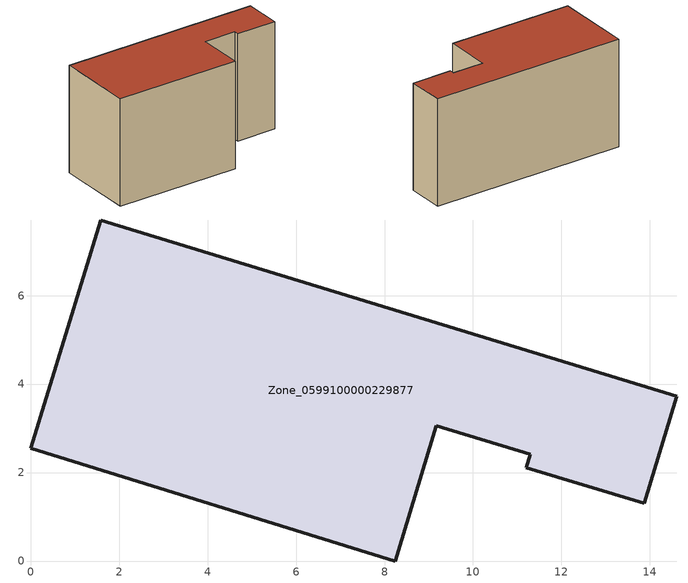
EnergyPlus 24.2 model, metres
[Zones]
Zone_0599100000229877
 floor ground (C_G): 14.61,3.73 13.87,1.3 11.21,2.11 11.3,2.41 9.17,3.06 8.24,0 0,2.55 1.59,7.71 z0
 wall outside (C_F): 1.59,7.71 0,2.55 8.24,0 9.17,3.06 11.3,2.41 11.21,2.11 13.87,1.3 14.61,3.73 1.59,7.71 z0:7.42
 roof outside (C_R): 14.61,3.73 1.59,7.71 0,2.55 8.24,0 9.17,3.06 11.3,2.41 11.21,2.11 13.87,1.3 z7.42
[BUILDING]
Pand.0599100000229877: North Axis=0; Terrain=City; Loads Convergence Tolerance Value=0.04; Temperature Convergence Tolerance Value=0.4; Solar Distribution=FullExterior; Maximum Number of Warmup Days=25; Minimum Number of Warmup Days=1
[Site:Location]
Rotterdam.The.Hague.AP_ZH_NLD Design_Conditions: Latitude=51.96; Longitude=4.45; Time Zone=1; Elevation=-4.5
[SITE:GROUNDTEMPERATURE:BUILDINGSURFACE]
18, 18, 18, 18, 18, 18, 18, 18, 18, 18, 18, 18
[MATERIAL] Thermal Absorptance=0.9; Solar Absorptance=0.7; Visible Absorptance=0.7
Name | Roughness | Thickness | Conductivity | Density | Specific Heat
G.TI.1975-1991 | MediumSmooth | 0.15 | 0.288461 | 540 | 1210
F.TI.1975-1991 | Rough | 0.3 | 0.230769 | 1920 | 840
R.TI.1975-1991 | MediumRough | 0.2 | 0.153846 | 1500 | 1000
[CONSTRUCTION]
C_G: G.TI.1975-1991
C_F: F.TI.1975-1991
C_R: R.TI.1975-1991
[ZONE]
Zone_0599100000229877: Type=1; Multiplier=1; Ceiling Height=Autocalculate; Volume=Autocalculate; Floor Area=autocalculate; Part of Total Floor Area=Yes
[ZONEINFILTRATION:DESIGNFLOWRATE]
Infil_Zone_0599100000229877: Zone or ZoneList or Space or SpaceList=Zone_0599100000229877; Schedule=AlwaysOn; Design Flow Rate Calculation Method=Flow/Area; Flow Rate per Floor Area=0.003; Constant Term Coefficient=1; Temperature Term Coefficient=0; Velocity Term Coefficient=0; Velocity Squared Term Coefficient=0
[HVACTEMPLATE:ZONE:IDEALLOADSAIRSYSTEM]
Zone_0599100000229877: Maximum Heating Supply Air Temperature=50; Minimum Cooling Supply Air Temperature=13; Maximum Heating Supply Air Humidity Ratio=0.0156; Minimum Cooling Supply Air Humidity Ratio=0.0077; Heating Limit=NoLimit; Cooling Limit=NoLimit; Dehumidification Control Type=ConstantSensibleHeatRatio; Cooling Sensible Heat Ratio=0.7; Dehumidification Setpoint=60; Humidification Control Type=None; Humidification Setpoint=30; Outdoor Air Method=None; Outdoor Air Flow Rate per Person=0.00944; Outdoor Air Flow Rate per Zone Floor Area=0; Outdoor Air Flow Rate per Zone=0; Demand Controlled Ventilation Type=None; Outdoor Air Economizer Type=NoEconomizer; Heat Recovery Type=None; Sensible Heat Recovery Effectiveness=0.7; Latent Heat Recovery Effectiveness=0.65
[ZONECONTROL:THERMOSTAT]
ThermostatControl_Zone_0599100000229877: Zone or ZoneList=Zone_0599100000229877; Control Type Schedule=DualSetpointControlType; Control 1=Thermostat_Zone_0599100000229877; Temperature Difference Between Cutout And Setpoint=0
[THERMOSTATSETPOINT:DUALSETPOINT]
Thermostat_Zone_0599100000229877: Heating Setpoint Temperature Schedule=HeatingSetpoint_Zone_0599100000229877; Cooling Setpoint Temperature Schedule=CoolingSetpoint_Zone_0599100000229877
[SCHEDULE:COMPACT]
HeatingSetpoint_Zone_0599100000229877: Through: 12/31, For: AllDays, Until: 24:00, 21
CoolingSetpoint_Zone_0599100000229877: Through: 12/31, For: AllDays, Until: 24:00, 24
DualSetpointControlType: Through: 12/31, For: AllDays, Until: 24:00, 4
AlwaysOn: Through: 12/31, For: AllDays, Until: 24:00, 1
